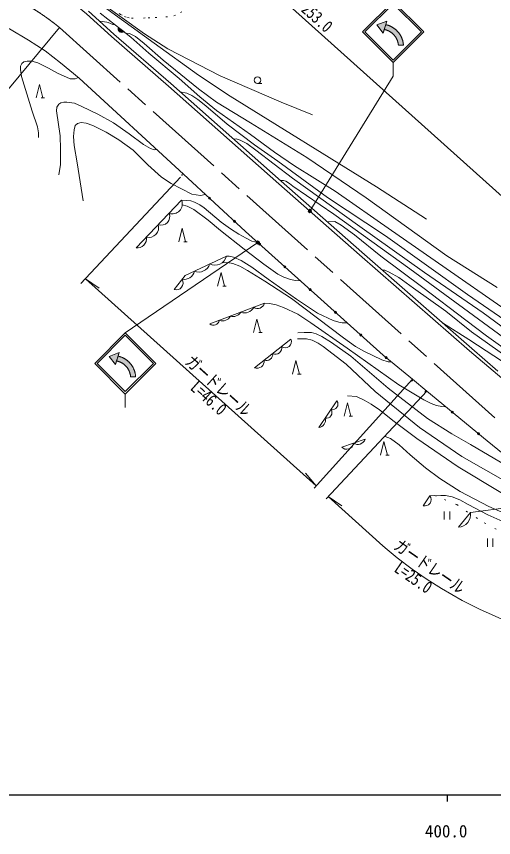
# Model space of a CAD drawing. Units: millimetres at full size, sheet at 1:1000; details may follow other scales. Extents: x 40000 to 680000, y 20000 to 380000.
# Drawn here: x 404619 to 474818, y 198715 to 319516 of the extents above; entities that cross this region are included whole.
import ezdxf
from ezdxf.enums import TextEntityAlignment as Align

# ---------------------------------------------------------------- set-up
doc = ezdxf.new("R2010")
doc.units = ezdxf.units.MM
doc.header["$LTSCALE"] = 1000
for name, pattern in [('CHAIN', [18.5, 12, -1.5, 3.5, -1.5]), ('DASHED', [7.5, 6, -1.5]), ('DOTTED', [1.75, 0.25, -1.5])]:
    doc.linetypes.add(name, pattern=pattern)
for name, color, linetype, lineweight in [('M-BGD', 7, 'Continuous', 13), ('M-BMK', 2, 'Continuous', 13), ('M-STR-HTXT', 7, 'Continuous', 13), ('M-STR-STRC', 7, 'Continuous', 13), ('M-TTL-BAND', 7, 'Continuous', 25)]:
    doc.layers.add(name, color=color, linetype=linetype, lineweight=lineweight)
doc.styles.add('ＭＳ ゴシック', font='')
doc.styles.get('ＭＳ ゴシック').set_extended_font_data('MS Gothic')

msp = doc.modelspace()

# ---------------------------------------------------------------- hatches: boundary and pattern name
at = {"layer": 'M-BGD'}
for points in [[(420426, 317275, -0.82183), (419646, 317887)], [(433136, 292662, -1), (432916, 292866, -0.41421), (433127, 292874, -0.41421)], [(436810, 289271, -1), (436589, 289474, -0.41421), (436801, 289483, -0.41421)], [(440510, 285908, -1), (440287, 286109, -0.41421), (440499, 286120, -0.41421)], [(444230, 282567, -1), (444006, 282767, -0.41421), (444218, 282778, -0.41421)], [(447949, 279225, -1), (447726, 279425, -0.41421), (447938, 279437, -0.41421)], [(451668, 275883, -1), (451445, 276084, -0.41421), (451657, 276095, -0.41421)], [(455387, 272542, -1), (455164, 272742, -0.41421), (455376, 272753, -0.41421)], [(459126, 269222, -0.41421), (458915, 269202, -0.41421), (458895, 269413, -1)], [(468859, 261211, -0.41421), (468648, 261190, -0.41421), (468627, 261402, -1)], [(472719, 258033, -0.41421), (472508, 258013, -0.41421), (472488, 258224, -1)]]:
    msp.add_hatch(color=256, dxfattribs=at).paths.add_polyline_path(points)
at = {"layer": 'M-STR-HTXT'}
for points in [[(447547, 290933, -1), (448039, 290846, -0.41421), (447749, 290643, -0.41421)], [(439897, 286282, -1), (440389, 286195, -0.41421), (440099, 285992, -0.41421)]]:
    msp.add_hatch(color=256, dxfattribs=at).paths.add_polyline_path(points)
at = {"layer": 'M-STR-STRC'}
for points in [[(458970, 318305), (459135, 318825), (457665, 318261), (458577, 317076), (458743, 317595), (458743, 317595)], [(458974, 318318), (458974, 318318), (459135, 318825), (457665, 318261), (458577, 317076), (458743, 317595), (458743, 317595)], [(460874, 317093), (460839, 317139), (460802, 317184), (460764, 317228), (460726, 317272), (460687, 317315), (460647, 317357), (460607, 317399), (460566, 317440), (460524, 317480), (460481, 317520), (460438, 317558), (460394, 317596), (460349, 317633), (460304, 317670), (460258, 317705), (460212, 317740), (460165, 317774), (460117, 317807), (460069, 317840), (460020, 317871), (459970, 317902), (459921, 317931), (459870, 317960), (459819, 317988), (459768, 318015), (459716, 318041), (459664, 318067), (459611, 318091), (459558, 318115), (459504, 318137), (459451, 318159), (459396, 318179), (459342, 318199), (459287, 318218), (459231, 318235), (459176, 318252), (459120, 318268), (459064, 318283), (459007, 318297), (458970, 318305), (458743, 317595), (458747, 317595), (458791, 317585), (458835, 317575), (458879, 317565), (458923, 317553), (458966, 317541), (459009, 317528), (459052, 317514), (459095, 317500), (459138, 317484), (459180, 317468), (459222, 317452), (459263, 317434), (459305, 317416), (459346, 317397), (459386, 317378), (459426, 317357), (459466, 317336), (459506, 317314), (459545, 317292), (459584, 317269), (459622, 317245), (459660, 317221), (459698, 317196), (459735, 317170), (459771, 317144), (459808, 317117), (459843, 317089), (459878, 317061), (459913, 317032), (459947, 317002), (459981, 316972), (460014, 316942), (460047, 316911), (460079, 316879), (460110, 316846), (460141, 316814), (460171, 316780), (460201, 316746), (460230, 316712), (460259, 316677), (460287, 316641), (460314, 316605), (460341, 316569), (460367, 316532), (460392, 316495), (460417, 316457), (460441, 316419), (460464, 316380), (460487, 316341), (460509, 316302), (460531, 316262), (460551, 316222), (460571, 316182), (460590, 316141), (460609, 316100), (460627, 316058), (460644, 316016), (460660, 315974), (460676, 315932), (460691, 315889), (460705, 315847), (460718, 315804), (460731, 315760), (460743, 315717), (460754, 315673), (460764, 315629), (460774, 315585), (460782, 315541), (460790, 315496), (460798, 315452), (460804, 315407), (460810, 315362), (460815, 315317), (460819, 315272), (461562, 315274), (461558, 315332), (461553, 315389), (461546, 315447), (461539, 315505), (461531, 315562), (461522, 315620), (461511, 315677), (461500, 315734), (461488, 315790), (461474, 315847), (461460, 315903), (461445, 315959), (461429, 316015), (461412, 316070), (461393, 316126), (461374, 316180), (461354, 316235), (461333, 316289), (461311, 316343), (461288, 316396), (461265, 316449), (461240, 316502), (461214, 316554), (461188, 316605), (461160, 316657), (461132, 316707), (461103, 316758), (461073, 316807), (461042, 316856), (461010, 316905), (460977, 316953), (460944, 317000), (460910, 317047)], [(419566, 269547), (419731, 270066), (418261, 269502), (419173, 268318), (419339, 268837), (419339, 268837)], [(419570, 269559), (419570, 269559), (419731, 270066), (418261, 269502), (419173, 268318), (419339, 268837), (419339, 268837)], [(421470, 268335), (421435, 268380), (421398, 268425), (421360, 268470), (421322, 268513), (421283, 268556), (421243, 268599), (421203, 268640), (421162, 268681), (421120, 268722), (421077, 268761), (421034, 268800), (420990, 268838), (420945, 268875), (420900, 268911), (420854, 268947), (420808, 268982), (420761, 269015), (420713, 269049), (420665, 269081), (420616, 269112), (420566, 269143), (420517, 269173), (420466, 269202), (420415, 269230), (420364, 269257), (420312, 269283), (420260, 269308), (420207, 269332), (420154, 269356), (420100, 269378), (420047, 269400), (419992, 269420), (419938, 269440), (419883, 269459), (419827, 269477), (419772, 269493), (419716, 269509), (419660, 269524), (419603, 269538), (419566, 269547), (419339, 268837), (419343, 268836), (419387, 268827), (419431, 268817), (419475, 268806), (419519, 268795), (419562, 268782), (419605, 268769), (419648, 268755), (419691, 268741), (419733, 268726), (419776, 268710), (419818, 268693), (419859, 268676), (419901, 268657), (419941, 268638), (419982, 268619), (420022, 268599), (420062, 268577), (420102, 268556), (420141, 268533), (420180, 268510), (420218, 268487), (420256, 268462), (420294, 268437), (420331, 268411), (420367, 268385), (420404, 268358), (420439, 268330), (420474, 268302), (420509, 268273), (420543, 268244), (420577, 268214), (420610, 268183), (420643, 268152), (420675, 268120), (420706, 268088), (420737, 268055), (420767, 268021), (420797, 267988), (420826, 267953), (420855, 267918), (420883, 267883), (420910, 267847), (420937, 267810), (420963, 267773), (420988, 267736), (421013, 267698), (421037, 267660), (421060, 267622), (421083, 267583), (421105, 267543), (421127, 267504), (421147, 267463), (421167, 267423), (421186, 267382), (421205, 267341), (421223, 267300), (421240, 267258), (421256, 267216), (421272, 267173), (421287, 267131), (421301, 267088), (421314, 267045), (421327, 267001), (421339, 266958), (421350, 266914), (421360, 266870), (421370, 266826), (421378, 266782), (421386, 266738), (421394, 266693), (421400, 266648), (421406, 266604), (421411, 266559), (421415, 266514), (422158, 266515), (422154, 266573), (422149, 266631), (422142, 266688), (422135, 266746), (422127, 266804), (422118, 266861), (422107, 266918), (422096, 266975), (422084, 267032), (422070, 267088), (422056, 267145), (422041, 267201), (422025, 267256), (422008, 267312), (421989, 267367), (421970, 267422), (421950, 267476), (421929, 267530), (421907, 267584), (421884, 267638), (421861, 267691), (421836, 267743), (421810, 267795), (421784, 267847), (421756, 267898), (421728, 267949), (421699, 267999), (421669, 268048), (421638, 268098), (421606, 268146), (421573, 268194), (421540, 268242), (421506, 268289)]]:
    msp.add_hatch(color=256, dxfattribs=at).paths.add_polyline_path(points)

# ---------------------------------------------------------------- linework, layer by layer
at = {"layer": 'M-BGD'}
for p, q in [((420426, 317275), (419646, 317887)), ((440081, 309639), (440748, 309639)), ((408257, 307515), (408757, 307515)), ((422216, 285449), (428925, 292463)), ((429246, 286357), (429746, 286357)), ((434970, 279828), (435470, 279828)), ((433056, 274284), (441104, 277323)), ((439639, 267838), (445010, 272043)), ((440259, 273003), (440759, 273003)), ((445993, 266909), (446493, 266909)), ((464982, 264402), (462871, 266140)), ((451781, 262963), (449126, 259059)), ((453583, 260692), (454083, 260692)), ((452471, 256169), (455929, 257306)), ((458944, 254969), (459444, 254969)), ((464443, 247532), (465463, 248991)), ((467567, 246696), (467567, 245496)), ((468367, 246696), (468367, 245496)), ((469658, 244361), (471417, 246561)), ((473920, 242688), (473920, 241488)), ((474720, 242688), (474720, 241488))]:
    msp.add_line(p, q, dxfattribs=at)
at = {"layer": 'M-BGD', "linetype": 'DASHED'}
msp.add_line((471417, 246561), (488715, 248843), dxfattribs=at)
at = {"layer": 'M-BGD', "linetype": 'DOTTED'}
for points in [[(400059, 337484), (404393, 331894), (404917, 331209), (409361, 327699), (411001, 326171), (412467, 325034), (413635, 324285), (415773, 322823), (418298, 320957), (419946, 319797), (420507, 319505), (420966, 319354), (421554, 319241), (424016, 319299), (425012, 319362), (426610, 319437), (427787, 319600), (428746, 320090), (429826, 320519)], [(466136, 249020), (467580, 248435), (469402, 247701), (470761, 246725), (473440, 245031), (476104, 243595), (478616, 241886)]]:
    msp.add_lwpolyline(points, dxfattribs=at)
at = {"layer": 'M-BGD'}
for points in [[(448188, 305061), (443586, 306908), (434612, 310770), (426881, 314763), (423464, 316940), (420167, 319331), (416571, 321964), (410284, 326409), (406044, 328850), (402463, 330539), (400133, 331363), (399177, 331627)], [(403675, 327398), (405863, 326289), (408416, 324836), (410346, 323590), (412168, 322202), (414918, 319898), (418594, 316553), (426995, 309261), (443239, 294893), (455109, 284458), (471289, 270309), (478899, 263904), (481376, 261658), (483033, 260272)], [(464925, 289698), (457590, 294459), (436080, 307781), (431393, 310882), (424889, 315584), (416713, 321504), (414294, 323027), (413127, 323693), (412400, 323985), (411851, 323938)], [(429193, 296302), (413872, 310447), (411082, 312706), (408832, 314436), (406378, 316028), (403601, 317680), (401062, 319022), (398418, 320141), (395609, 321022), (392998, 321681), (390214, 322196), (388388, 322445), (386241, 322528), (384474, 322457), (382038, 322124), (379849, 321629), (376161, 320299), (373107, 318730), (367825, 315605), (359856, 309312)], [(415247, 320275), (418926, 316927), (427324, 309637), (443569, 295268), (455439, 284834), (471615, 270688), (475439, 267305)], [(416963, 319994), (421475, 316452), (424093, 314102), (428548, 310387), (431594, 307681), (434073, 305671), (439046, 302126), (442602, 299547), (445536, 297554), (451514, 293817), (459791, 288045), (484068, 271161), (487558, 269048), (489587, 268022), (491457, 267320), (493628, 266764), (495460, 266371), (496980, 266160), (498354, 266246), (499647, 266518), (500979, 266983), (502185, 267874)], [(416875, 318794), (417898, 318661), (418137, 318602), (418812, 318340), (419164, 318266)], [(475359, 279653), (467957, 284288), (456087, 292828), (447348, 298745), (439077, 303842), (434035, 306899), (431429, 308841), (426199, 313092), (423437, 315525), (422116, 316573), (421273, 317001), (420737, 317031)], [(413749, 310546), (413270, 310316), (412533, 310316), (410679, 311150), (409360, 311890), (407758, 312685), (406879, 312936), (406190, 312936), (405692, 312819), (405417, 312573), (405210, 312220), (405210, 311728), (405373, 310659), (406912, 305597), (407732, 303276), (407877, 302397), (407877, 301726)], [(407507, 307515), (408007, 309515), (408507, 307515)], [(428684, 308434), (429670, 308217), (430401, 307897), (431301, 307303), (432507, 306342), (435616, 303652), (439649, 300646), (443058, 298212), (450402, 292870), (458903, 287244), (470996, 278621), (481057, 271679)], [(410854, 296224), (411082, 297756), (411082, 299998), (411044, 301940), (410528, 305627), (410580, 306154), (410851, 306608), (411162, 306821), (411599, 306913), (412054, 306913), (413174, 306735), (414241, 306286), (416610, 305157), (418877, 303863), (421205, 302265), (423329, 300659), (424320, 300106), (424891, 299903), (425279, 299916)], [(414416, 292389), (413549, 297958), (413106, 300547), (413040, 301874), (413095, 302835), (413280, 303448), (413607, 303781), (414131, 303894), (414863, 303811), (415839, 303490), (417819, 302473), (419663, 301354), (421795, 299818), (423930, 297683), (425966, 295846), (427402, 294922), (430430, 293377), (431693, 293165), (432410, 293333)], [(482035, 269477), (473273, 275894), (464654, 281866), (455129, 288629), (445218, 295720), (439841, 299852), (438494, 300832), (437534, 301317), (436929, 301532), (436593, 301438)], [(462871, 266140), (458596, 269659), (438326, 287871), (429193, 296302)], [(443463, 295362), (443889, 295384), (444261, 295272), (444773, 294960), (445303, 294558), (451312, 290415), (462496, 282399), (477033, 271726)], [(428925, 292463), (430284, 292407), (430821, 292210), (431599, 291808), (432260, 291346), (434738, 289242), (436111, 288247), (437359, 287477), (438422, 286900), (439257, 286440), (440143, 286238)], [(429017, 291777), (429734, 291602), (430728, 291112), (432835, 289535), (434627, 288040), (438139, 285277), (441037, 283047), (443055, 281609), (443967, 281173), (444933, 280834), (445684, 280666), (446381, 280634)], [(478602, 269105), (473755, 272547), (470740, 274838), (464428, 279644), (458212, 284231), (454372, 287383), (452391, 288828), (451450, 289345), (450358, 289301)], [(428496, 286357), (428996, 288357), (429496, 286357)], [(427814, 279323), (429433, 281391), (435514, 284261)], [(435514, 284261), (435938, 284261), (436579, 284094), (437697, 283612), (439240, 282643), (441668, 280877), (445803, 277899), (448906, 275883), (451233, 274766), (452039, 274539), (452557, 274451), (452969, 274451), (453272, 274442)], [(434892, 283281), (435648, 283294), (436454, 283172), (437466, 282796), (438635, 282160), (441169, 280590), (445085, 278004), (452734, 272216), (454516, 270940), (455808, 270229), (458362, 269003), (459307, 268726), (459746, 268712)], [(434220, 279828), (434720, 281828), (435220, 279828)], [(458493, 282163), (458830, 282200), (459458, 281908), (460891, 281098), (463061, 279562), (467801, 276156), (471548, 273137), (476620, 269523), (482214, 265746), (485650, 263162), (488277, 261565), (490841, 260521), (493737, 259730), (496222, 259319), (497958, 259261), (499446, 259398), (501072, 259734), (504768, 260607), (507345, 261685), (508770, 262619)], [(441104, 277323), (441846, 277264), (442829, 277095), (443933, 276683), (446034, 275703), (447919, 274456), (453291, 270717), (460889, 265342), (464553, 263103), (465613, 262553), (466435, 262259), (467184, 262107), (467804, 262079)], [(439509, 273003), (440009, 275003), (440509, 273003)], [(508720, 261305), (508107, 260892), (506480, 260160), (504695, 259463), (502987, 258896), (500542, 258466), (497488, 258174), (494667, 258363), (491552, 259023), (487829, 260477), (485402, 261732), (482741, 263504), (479354, 266359), (477399, 267931), (471178, 271998), (467300, 274461)], [(446018, 272955), (446969, 273039), (448054, 272999), (448736, 272800), (449570, 272421), (450978, 271558), (453812, 269512), (459326, 264839), (465078, 260342), (468673, 258107), (471411, 256517), (479179, 251991), (481118, 250937), (482699, 250180), (483690, 249845), (484671, 249667), (485307, 249667), (485929, 249862)], [(445950, 272106), (447281, 272106), (448132, 271883), (448998, 271445), (449768, 270962), (453109, 268346), (457419, 264333), (463923, 259063), (470169, 254766), (476541, 251123), (484001, 247922), (491123, 245755), (493788, 245322), (496542, 245268), (497832, 245502), (499483, 246046), (500471, 246616), (501419, 247357)], [(445243, 266909), (445743, 268909), (446243, 266909)], [(512495, 249686), (511511, 248577), (510213, 247524), (508578, 246547), (505551, 245225), (502996, 244347), (500675, 243780), (498616, 243631), (494922, 243682), (492288, 244078), (489928, 244629), (485907, 245579), (481268, 247239), (475887, 249503), (469587, 253263), (463511, 257418), (460169, 259925), (458028, 261641), (456792, 262473), (455755, 263087), (454642, 263580), (453318, 263708)], [(485205, 250167), (483233, 250998), (480061, 252518), (477012, 254541), (473896, 257065), (464982, 264402)], [(452833, 260692), (453333, 262692), (453833, 260692)], [(458877, 257718), (459674, 257441), (460937, 256482), (462559, 255014), (464786, 253125), (466927, 251531), (469887, 249636), (474095, 247423), (476489, 246372)], [(458194, 254969), (458694, 256969), (459194, 254969)], [(465463, 248991), (467037, 249059), (467729, 249059), (468730, 248855), (469848, 248398), (471059, 247738), (473951, 246210), (476200, 245200)]]:
    msp.add_lwpolyline(points, dxfattribs=at)
for centre, radius in [((440081, 310139), 500), ((433026, 292764), 150), ((436700, 289372), 150), ((440399, 286009), 150), ((444118, 282667), 150), ((447837, 279325), 150), ((451557, 275984), 150), ((455276, 272642), 150), ((459010, 269318), 150), ((468743, 261306), 150), ((472604, 258129), 150)]:
    msp.add_circle(centre, radius, dxfattribs=at)
for centre, radius, start, end in [((420096, 317658), 505, 153.03673, 310.69492), ((429091, 296192), 150, 47.28754, 227.28754), ((427555, 291930), 1470, 251.30709, 21.2394), ((425906, 290066), 1269, 250.70272, 21.84377), ((424091, 288460), 1454, 256.25983, 16.28666), ((422338, 286864), 1420, 265.06663, 7.47986), ((433822, 284647), 1735, 243.38079, 347.16447), ((431444, 283575), 1670, 247.2108, 343.33445), ((429261, 282396), 1578, 260.52912, 346.76908), ((428107, 280317), 1036, 253.58557, 30.28841), ((438205, 277379), 1476, 247.53193, 333.84167), ((440118, 277551), 1012, 234.44826, 346.92535), ((434966, 275999), 1268, 247.94018, 333.43343), ((436505, 276691), 1322, 252.12604, 329.24756), ((433606, 274997), 900, 232.38772, 348.98588), ((444167, 271693), 913, 233.53513, 22.5866), ((442746, 270741), 904, 242.2074, 13.91433), ((441374, 269846), 955, 250.4472, 5.67453), ((440023, 268806), 1041, 248.37886, 7.74287), ((462770, 266029), 150, 227.91719, 47.91719), ((464879, 264293), 150, 46.93471, 226.93471), ((451085, 262497), 837, 257.7944, 33.77929), ((450195, 261232), 843, 259.45679, 32.1169), ((449036, 260103), 1048, 274.95276, 16.62093), ((454836, 257717), 1168, 237.00569, 339.39882), ((453214, 256823), 990, 221.34714, 355.05737), ((464698, 248440), 943, 254.30277, 35.76513), ((469527, 246269), 1912, 273.92822, 8.78868)]:
    msp.add_arc(centre, radius, start, end, dxfattribs=at)
at = {"layer": 'M-BMK', "linetype": 'CHAIN'}
msp.add_line((410971, 317879), (475237, 260241), dxfattribs=at)
msp.add_arc((385857, 286746), 40000, 51.108, 163.50856, dxfattribs=at)
at = {"layer": 'M-STR-HTXT'}
for p, q in [((396072, 300008), (410971, 317879)), ((447793, 290889), (460042, 310727)), ((414104, 280204), (428781, 295858)), ((440143, 286238), (420638, 272969)), ((414758, 280901), (448706, 250454)), ((414758, 280901), (416796, 279533)), ((448420, 250137), (462871, 266140)), ((450166, 248551), (464982, 264402)), ((448706, 250454), (447124, 252332)), ((450468, 248874), (452506, 247505))]:
    msp.add_line(p, q, dxfattribs=at)
for points in [[(402234, 349649), (406179, 348488), (411886, 346307), (418180, 343140), (424366, 339111), (427663, 336491), (480857, 288782), (483440, 287225), (486271, 286091), (488182, 285562), (490444, 285390), (491994, 285370), (493500, 285494), (494912, 285852), (496013, 286340), (497345, 287209), (498384, 288017), (499197, 288894), (499866, 289706), (500497, 290809), (501025, 291900), (501306, 292722), (501510, 293603), (501669, 295244)], [(450468, 248874), (458545, 241629), (459161, 241095), (460641, 239889), (462858, 238212), (465051, 236693), (467162, 235351), (470211, 233607), (472749, 232314), (476474, 230662), (477078, 230439)]]:
    msp.add_lwpolyline(points, dxfattribs=at)
for centre in [(447793, 290889), (440143, 286238)]:
    msp.add_circle(centre, 250, dxfattribs=at)
at = {"layer": 'M-STR-STRC'}
for p, q in [((455542, 317227), (460042, 321727)), ((455896, 317227), (460042, 321374)), ((464542, 317227), (460042, 321727)), ((464189, 317227), (460042, 321374)), ((459135, 318825), (457665, 318261)), ((457665, 318261), (458577, 317076)), ((458577, 317076), (459135, 318825)), ((455542, 317227), (460042, 312727)), ((455896, 317227), (460042, 313080)), ((460042, 313080), (464189, 317227)), ((460042, 312727), (464542, 317227)), ((461562, 315274), (460819, 315272)), ((460042, 312727), (460042, 310727)), ((416138, 268469), (420638, 272969)), ((416492, 268469), (420638, 272615)), ((425138, 268468), (420638, 272969)), ((424785, 268468), (420638, 272615)), ((419731, 270066), (418261, 269502)), ((418261, 269502), (419173, 268318)), ((419173, 268318), (419731, 270066)), ((416138, 268469), (420638, 263968)), ((416492, 268469), (420638, 264321)), ((420638, 264321), (424785, 268468)), ((420638, 263968), (425138, 268468)), ((422158, 266515), (421415, 266514)), ((420638, 263968), (420638, 261969))]:
    msp.add_line(p, q, dxfattribs=at)
for points in [[(459135, 318825), (457665, 318261), (458577, 317076)], [(459135, 318825), (457665, 318261), (458577, 317076)], [(458970, 318305), (459135, 318825), (457665, 318261), (458577, 317076), (458743, 317595)], [(458970, 318305), (458743, 317595), (458743, 317595), (458747, 317595), (458791, 317585), (458835, 317575), (458879, 317565), (458923, 317553), (458966, 317541), (459009, 317528), (459052, 317514), (459095, 317500), (459138, 317484), (459180, 317468), (459222, 317452), (459263, 317434), (459305, 317416), (459346, 317397), (459386, 317378), (459426, 317357), (459466, 317336), (459506, 317314), (459545, 317292), (459584, 317269), (459622, 317245), (459660, 317221), (459698, 317196), (459735, 317170), (459771, 317144), (459808, 317117), (459843, 317089), (459878, 317061), (459913, 317032), (459947, 317002), (459981, 316972), (460014, 316942), (460047, 316911), (460079, 316879), (460110, 316846), (460141, 316814), (460171, 316780), (460201, 316746), (460230, 316712), (460259, 316677), (460287, 316641), (460314, 316605), (460341, 316569), (460367, 316532), (460392, 316495), (460417, 316457), (460441, 316419), (460464, 316380), (460487, 316341), (460509, 316302), (460531, 316262), (460551, 316222), (460571, 316182), (460590, 316141), (460609, 316100), (460627, 316058), (460644, 316016), (460660, 315974), (460676, 315932), (460691, 315889), (460705, 315847), (460718, 315804), (460731, 315760), (460743, 315717), (460754, 315673), (460764, 315629), (460774, 315585), (460782, 315541), (460790, 315496), (460798, 315452), (460804, 315407), (460810, 315362), (460815, 315317), (460819, 315272), (460819, 315272), (461562, 315274), (461562, 315274), (461558, 315332), (461553, 315389), (461546, 315447), (461539, 315505), (461531, 315562), (461522, 315620), (461511, 315677), (461500, 315734), (461488, 315790), (461474, 315847), (461460, 315903), (461445, 315959), (461429, 316015), (461412, 316070), (461393, 316126), (461374, 316180), (461354, 316235), (461333, 316289), (461311, 316343), (461288, 316396), (461265, 316449), (461240, 316502), (461214, 316554), (461188, 316605), (461160, 316657), (461132, 316707), (461103, 316758), (461073, 316807), (461042, 316856), (461010, 316905), (460977, 316953), (460944, 317000), (460910, 317047), (460874, 317093), (460839, 317139), (460802, 317184), (460764, 317228), (460726, 317272), (460687, 317315), (460647, 317357), (460607, 317399), (460566, 317440), (460524, 317480), (460481, 317520), (460438, 317558), (460394, 317596), (460349, 317633), (460304, 317670), (460258, 317705), (460212, 317740), (460165, 317774), (460117, 317807), (460069, 317840), (460020, 317871), (459970, 317902), (459921, 317931), (459870, 317960), (459819, 317988), (459768, 318015), (459716, 318041), (459664, 318067), (459611, 318091), (459558, 318115), (459504, 318137), (459451, 318159), (459396, 318179), (459342, 318199), (459287, 318218), (459231, 318235), (459176, 318252), (459120, 318268), (459064, 318283), (459007, 318297)], [(419731, 270066), (418261, 269502), (419173, 268318)], [(419731, 270066), (418261, 269502), (419173, 268318)], [(419566, 269547), (419731, 270066), (418261, 269502), (419173, 268318), (419339, 268837)], [(419566, 269547), (419339, 268837), (419339, 268837), (419343, 268836), (419387, 268827), (419431, 268817), (419475, 268806), (419519, 268795), (419562, 268782), (419605, 268769), (419648, 268755), (419691, 268741), (419733, 268726), (419776, 268710), (419818, 268693), (419859, 268676), (419901, 268657), (419941, 268638), (419982, 268619), (420022, 268599), (420062, 268577), (420102, 268556), (420141, 268533), (420180, 268510), (420218, 268487), (420256, 268462), (420294, 268437), (420331, 268411), (420367, 268385), (420404, 268358), (420439, 268330), (420474, 268302), (420509, 268273), (420543, 268244), (420577, 268214), (420610, 268183), (420643, 268152), (420675, 268120), (420706, 268088), (420737, 268055), (420767, 268021), (420797, 267988), (420826, 267953), (420855, 267918), (420883, 267883), (420910, 267847), (420937, 267810), (420963, 267773), (420988, 267736), (421013, 267698), (421037, 267660), (421060, 267622), (421083, 267583), (421105, 267543), (421127, 267504), (421147, 267463), (421167, 267423), (421186, 267382), (421205, 267341), (421223, 267300), (421240, 267258), (421256, 267216), (421272, 267173), (421287, 267131), (421301, 267088), (421314, 267045), (421327, 267001), (421339, 266958), (421350, 266914), (421360, 266870), (421370, 266826), (421378, 266782), (421386, 266738), (421394, 266693), (421400, 266648), (421406, 266604), (421411, 266559), (421415, 266514), (421415, 266514), (422158, 266515), (422158, 266515), (422154, 266573), (422149, 266631), (422142, 266688), (422135, 266746), (422127, 266804), (422118, 266861), (422107, 266918), (422096, 266975), (422084, 267032), (422070, 267088), (422056, 267145), (422041, 267201), (422025, 267256), (422008, 267312), (421989, 267367), (421970, 267422), (421950, 267476), (421929, 267530), (421907, 267584), (421884, 267638), (421861, 267691), (421836, 267743), (421810, 267795), (421784, 267847), (421756, 267898), (421728, 267949), (421699, 267999), (421669, 268048), (421638, 268098), (421606, 268146), (421573, 268194), (421540, 268242), (421506, 268289), (421470, 268335), (421435, 268380), (421398, 268425), (421360, 268470), (421322, 268513), (421283, 268556), (421243, 268599), (421203, 268640), (421162, 268681), (421120, 268722), (421077, 268761), (421034, 268800), (420990, 268838), (420945, 268875), (420900, 268911), (420854, 268947), (420808, 268982), (420761, 269015), (420713, 269049), (420665, 269081), (420616, 269112), (420566, 269143), (420517, 269173), (420466, 269202), (420415, 269230), (420364, 269257), (420312, 269283), (420260, 269308), (420207, 269332), (420154, 269356), (420100, 269378), (420047, 269400), (419992, 269420), (419938, 269440), (419883, 269459), (419827, 269477), (419772, 269493), (419716, 269509), (419660, 269524), (419603, 269538)]]:
    msp.add_lwpolyline(points, close=True, dxfattribs=at)
at = {"layer": 'M-TTL-BAND'}
for p, q in [((40000, 205000), (579000, 205000)), ((468000, 205000), (468000, 204000))]:
    msp.add_line(p, q, dxfattribs=at)

# ---------------------------------------------------------------- texts
at = {"layer": 'M-STR-HTXT', "style": 'ＭＳ ゴシック', "width": 0.8}
for s, rotation, p in [('側\u3000溝\u3000L=253.0', 318.112, (444175, 321613)), ('ガードレール', 318.112, (433391, 264121)), ('ガードレール', 325.289, (464609, 237405))]:
    msp.add_text(s, height=1833, rotation=rotation, dxfattribs=at).set_placement(p, align=Align.BOTTOM_CENTER)
for s, rotation, p in [('L=46.0', 318.112, (433528, 264067)), ('L=25.0', 325.289, (463554, 237730))]:
    msp.add_text(s, height=1833, rotation=rotation, dxfattribs=at).set_placement(p, align=Align.TOP_CENTER)
at = {"layer": 'M-TTL-BAND', "style": 'ＭＳ ゴシック'}
msp.add_text('400.0', height=1833, dxfattribs=at).set_placement((467844, 198195), align=Align.BOTTOM_CENTER)

doc.saveas('drawing.dxf')
